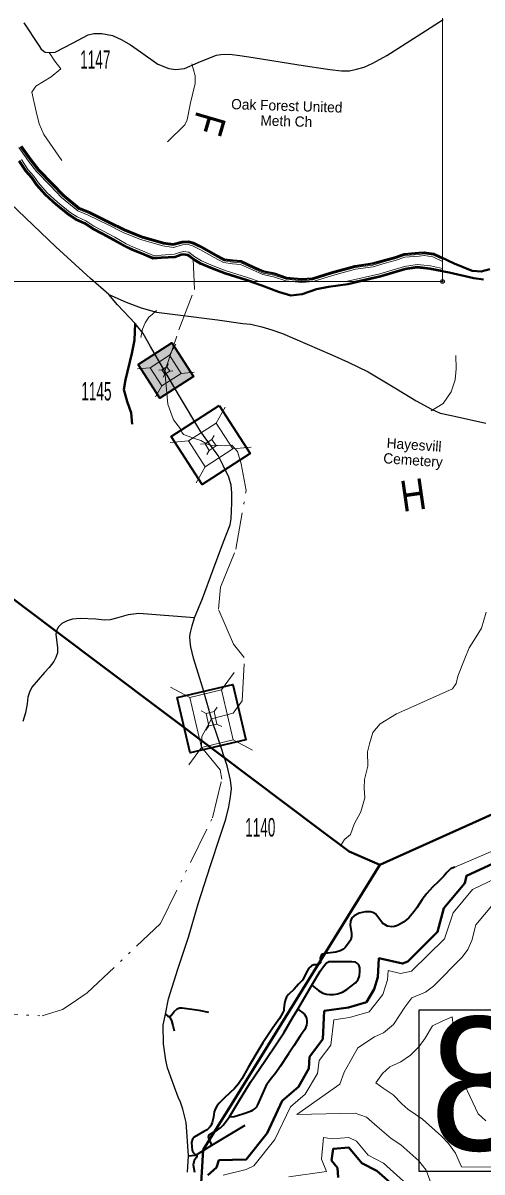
# Model space of a CAD drawing. Extents: x 152815 to 200516, y 146450 to 166891.
# Drawn here: x 171176 to 172294, y 150308 to 153106 of the extents above; entities that cross this region are included whole.
import ezdxf
from ezdxf.enums import TextEntityAlignment as Align

# ---------------------------------------------------------------- set-up
doc = ezdxf.new("R2010")
doc.units = 0
doc.header["$LTSCALE"] = 18
doc.header["$PDMODE"] = 32
doc.header["$PDSIZE"] = 9
doc.linetypes.add('DASH_DOUBLE_DOT', pattern=[9.2, 5, -1.2, 0.3, -1.2, 0.3, -1.2])
doc.linetypes.add('LONG_DASHED', pattern=[7.5, 6, -1.5])
doc.layers.add('1', color=7, linetype='Continuous')
for name, color, linetype, lineweight in [('22', 7, 'Continuous', 25), ('31', 7, 'Continuous', 25), ('32', 7, 'Continuous', 25), ('35', 7, 'Continuous', 13), ('50', 7, 'Continuous', 13), ('56', 7, 'Continuous', 40), ('59', 7, 'DASH_DOUBLE_DOT', 13), ('60', 7, 'Continuous', 40), ('61', 7, 'Continuous', 13), ('63', 7, 'Continuous', 13), ('8', 7, 'Continuous', 25)]:
    doc.layers.add(name, color=color, linetype=linetype, lineweight=lineweight)

msp = doc.modelspace()

# ---------------------------------------------------------------- hatches: boundary and pattern name
at = {"layer": '31'}
msp.add_hatch(color=256, dxfattribs=at).paths.add_polyline_path([(171456.58, 152274.02), (171538.33, 152326.74), (171591.09, 152244.92), (171509.33, 152192.21)])

# ---------------------------------------------------------------- linework, layer by layer
at = {"layer": '1'}
msp.add_point((172198.14, 152476.2), dxfattribs=at)
at = {"layer": '31', "lineweight": 35}
for points in [[(171456.58, 152274.02), (171538.33, 152326.74), (171591.09, 152244.92), (171509.33, 152192.21)], [(171653.74, 152174.41), (171729.07, 152057.62), (171612.2, 151982.24), (171536.87, 152099.02)], [(171551.64, 151463.52), (171686.95, 151495.18), (171718.63, 151359.76), (171583.32, 151328.1)]]:
    msp.add_lwpolyline(points, close=True, dxfattribs=at)
at = {"layer": '31'}
msp.add_lwpolyline([(172657.54, 150701.76), (172140.33, 150701.76), (172140.33, 150309.48), (172657.54, 150309.48)], close=True, dxfattribs=at)
at = {"layer": '32'}
for points in [[(171177.57, 153105.9), (171214.26, 153050.77), (171220.38, 153041.85), (171229.83, 153034.86), (171239.3, 153033.47), (171254.1, 153034.57), (171277.6, 153046.67), (171296.44, 153056.91), (171334.36, 153076.46), (171348.55, 153080.42), (171367.62, 153079.72), (171393.56, 153075.06), (171416.82, 153064.36), (171437.76, 153052.26), (171461.95, 153035.5), (171504.61, 153005.66), (171531.36, 152994.72), (171548.57, 152992.62), (171569.28, 152995.18), (171608.24, 153012.18), (171647.32, 153027.3), (171657.79, 153028.7), (171678.96, 153029.63), (171704.08, 153026.61), (171736.74, 153021.49), (171848.02, 153003.55), (171923.6, 152992.62), (171951.75, 152989.13), (171971.05, 152989.6), (171988.62, 152992.86), (172006.88, 152997.98), (172028.39, 153007.75), (172062.59, 153026.37), (172135.96, 153073.81), (172199.46, 153114.31)], [(171384.86, 152444.79), (171340.06, 152483.31), (171255.9, 152561), (171125.99, 152684.45), (171035.31, 152773.38), (171022.09, 152787.38), (171007.77, 152815.69)], [(171384.86, 152444.79), (171426.96, 152426.18), (171464.18, 152412.06), (171501.4, 152401.82), (171559.64, 152393.97), (171649.58, 152382.55), (171711.92, 152374.12), (171731.24, 152372.1), (171758.11, 152366.11), (171782.54, 152358.9), (171807.89, 152349.82), (171928.48, 152297.4), (171968.41, 152280.12), (172016.52, 152256.36), (172085.61, 152214.78), (172134.11, 152185.4), (172171.56, 152165.62), (172192.27, 152155.61), (172220.18, 152149.79), (172303.99, 152131.41)], [(171449.15, 152373.74), (171406.49, 152419.66), (171384.86, 152444.79)], [(171521.54, 152258.24), (171486.37, 152318.12), (171468.92, 152349.31), (171449.15, 152373.74)], [(171636.9, 152072.14), (171609.05, 152109.99), (171557.32, 152197.32), (171521.54, 152258.24)], [(171593.6, 151657.54), (171613.43, 151704.25), (171638.13, 151772.83), (171664.65, 151842), (171680.7, 151883.9), (171683.49, 151898.56), (171684.88, 151937.43), (171685.12, 151961.4), (171683.49, 151980.07), (171677.21, 151999.62), (171664.65, 152026.85), (171651.39, 152052.45), (171636.9, 152072.14)], [(171593.6, 151657.54), (171458.2, 151668.18), (171432.15, 151664.92), (171403.77, 151656.08), (171388.24, 151652.22), (171374.21, 151651.73), (171353.17, 151653.91), (171314.95, 151655.85), (171296.33, 151653.67), (171283.75, 151650.04), (171270.21, 151643.75), (171262.22, 151635.52), (171258.11, 151627.77), (171256.18, 151617.85), (171259.8, 151584.21), (171259.56, 151572.35), (171256.18, 151560.49), (171251.1, 151550.81), (171239.73, 151536.05), (171228.12, 151523.95), (171197.64, 151488.13), (171191.59, 151476.03), (171187.97, 151463.68), (171185.79, 151447.47), (171182.16, 151426.17), (171175.63, 151405.11)], [(171635.38, 151411.69), (171613.92, 151485.71), (171591.18, 151558.8), (171584.77, 151586.76), (171582.96, 151598.49), (171582.44, 151612.36), (171584.17, 151621.48), (171587.79, 151637.94), (171593.6, 151657.54)], [(171576.63, 150307.28), (171579.33, 150346.99), (171575.46, 150406.44), (171573.52, 150428.55), (171565.46, 150460.9), (171559.74, 150477.92), (171553.6, 150490.23), (171535.79, 150538.43), (171527.57, 150561.66), (171523.59, 150579.98), (171518.24, 150619.64), (171517.31, 150665.26), (171522.97, 150692.35), (171530.71, 150729.63), (171553.45, 150801.99), (171579.09, 150879.92), (171602.68, 150960.9), (171632.36, 151054.09), (171656.09, 151125.54), (171670.28, 151166.96), (171677.53, 151196.73), (171681.21, 151221.2), (171683.82, 151241.75), (171681.64, 151262.32), (171673.18, 151296.44), (171651.3, 151363.79), (171635.38, 151411.69)]]:
    msp.add_lwpolyline(points, dxfattribs=at)
at = {"layer": '32', "lineweight": 40}
msp.add_lwpolyline([(171449.15, 152373.74), (171447.29, 152333.48), (171441.24, 152301.13), (171425.42, 152236.37), (171421.24, 152213.33), (171429.61, 152183.82), (171439.38, 152156.12), (171441.71, 152128.42)], dxfattribs=at)
at = {"layer": '35'}
for points in [[(171239.3, 153033.47), (171253.61, 153013.09), (171267.66, 152993.77), (171244.1, 152974.19), (171207.07, 152951.61), (171197.41, 152937.56), (171207.95, 152890.13), (171214.97, 152860.26), (171226.39, 152833.91), (171270.29, 152771.11)], [(171587.35, 153006.43), (171595.25, 152977.08), (171594.97, 152958.29), (171584.02, 152911.32), (171576.09, 152869.9), (171569.95, 152858.02), (171527.61, 152816.09)], [(171462.97, 152339.95), (171466.98, 152360.26), (171473.39, 152375.72), (171482.77, 152389.53), (171491.01, 152396.56), (171501.39, 152405.55)], [(172170.44, 152161.27), (172200, 152179.46), (172219.27, 152207.46), (172229.26, 152236.85), (172231.09, 152263.21), (172230.77, 152296.4)], [(172304.77, 151670.95), (172292.93, 151632.21), (172280.39, 151610.85), (172263.25, 151584), (172252.13, 151558.52), (172235.11, 151514.95), (172231.46, 151497.42), (172222.68, 151484.46), (172127.83, 151442.42), (172085.91, 151423.15), (172046.25, 151399.34), (172028.12, 151377.8), (172020.19, 151350.59), (172015.46, 151331.04), (172015.85, 151295.85), (172007.73, 151263.29), (172007.24, 151242.5), (172008.76, 151218.87), (171998.66, 151185.06), (171982.8, 151154.45), (171973.73, 151129.5), (171959.23, 151117.46), (171951.07, 151104.56)], [(173034.61, 151422.37), (173014.19, 151411.19), (172895.59, 151355.21), (172749.95, 151287.38), (172647.51, 151239.47), (172526.82, 151183.93), (172366.45, 151109.2), (172228.05, 151050.07)]]:
    msp.add_lwpolyline(points, dxfattribs=at)
at = {"layer": '50'}
for p, q in [((171533.14, 152296.71), (171548.57, 152323.96)), ((171486.08, 152266.36), (171454.89, 152263.54)), ((171592.78, 152255.41), (171561.59, 152252.59)), ((171499.09, 152194.99), (171514.53, 152222.24)), ((171646.26, 152131.52), (171668.31, 152170.44)), ((171579.03, 152088.16), (171534.48, 152084.13)), ((171731.46, 152072.52), (171686.91, 152068.49)), ((171597.63, 151986.21), (171619.68, 152025.13)), ((171659.88, 151481.6), (171690.6, 151524.3)), ((171581.97, 151463.41), (171535.52, 151488.09)), ((171734.75, 151335.19), (171688.3, 151359.87)), ((171579.67, 151298.98), (171610.4, 151341.68))]:
    msp.add_line(p, q, dxfattribs=at)
at = {"layer": '50', "linetype": 'LONG_DASHED'}
for p, q in [((171526.16, 152268.78), (171530.02, 152275.59)), ((171514.39, 152261.2), (171506.6, 152260.49)), ((171517.65, 152243.35), (171521.51, 152250.17)), ((171541.07, 152258.46), (171533.27, 152257.75)), ((171636.29, 152091.62), (171641.81, 152101.35)), ((171619.49, 152080.78), (171608.35, 152079.78)), ((171657.59, 152076.87), (171646.46, 152075.87)), ((171624.14, 152055.3), (171629.65, 152065.03)), ((171621.85, 151424.58), (171610.23, 151430.75)), ((171641.32, 151429.13), (171649, 151439.81)), ((171660.04, 151392.53), (171648.43, 151398.7)), ((171621.27, 151383.48), (171628.95, 151394.15))]:
    msp.add_line(p, q, dxfattribs=at)
at = {"layer": '50'}
for points in [[(171486.08, 152266.36), (171514.53, 152222.24), (171561.59, 152252.59), (171533.14, 152296.71)], [(171579.03, 152088.16), (171619.68, 152025.13), (171686.91, 152068.49), (171646.26, 152131.52)], [(171581.97, 151463.41), (171610.4, 151341.68), (171688.3, 151359.87), (171659.88, 151481.6)]]:
    msp.add_lwpolyline(points, close=True, dxfattribs=at)
at = {"layer": '50', "linetype": 'LONG_DASHED'}
for points in [[(171514.39, 152261.2), (171521.51, 152250.17), (171533.27, 152257.75), (171526.16, 152268.78)], [(171619.49, 152080.78), (171629.65, 152065.03), (171646.46, 152075.87), (171636.29, 152091.62)], [(171621.85, 151424.58), (171628.95, 151394.15), (171648.43, 151398.7), (171641.32, 151429.13)]]:
    msp.add_lwpolyline(points, close=True, dxfattribs=at)
at = {"layer": '56'}
msp.add_line((171684.71, 150474.19), (172045.45, 151055.72), dxfattribs=at)
for points in [[(170573.35, 152138.43), (171244.91, 151633.28), (171650.21, 151328.41)], [(171650.21, 151328.41), (171899.82, 151140.65), (171970.84, 151088.43), (172045.45, 151055.72)], [(172045.45, 151055.72), (172529.83, 151273.44), (172510.02, 151331.83)], [(171603.83, 150172.34), (171614.79, 150361.46), (171684.71, 150474.19)]]:
    msp.add_lwpolyline(points, dxfattribs=at)
at = {"layer": '59'}
for points in [[(171292.84, 150717.22), (171332.39, 150743.89), (171510.89, 150913.22), (171637.77, 151170.58), (171660.09, 151264.09), (171656.12, 151287.17), (171610.5, 151342.06), (171611.72, 151368.03), (171635.38, 151411.69), (171688.22, 151425.47), (171710.02, 151455.02), (171715.16, 151560.89), (171688.78, 151593.41), (171652.17, 151678.12), (171657.34, 151732.02), (171694.83, 151824.22), (171719.59, 151967.67), (171707.47, 152031.91), (171698.3, 152061.98), (171684.91, 152077.34), (171668.9, 152075.71), (171632.97, 152077.67), (171623.17, 152080.94), (171609.13, 152089.44), (171596.06, 152093.03), (171567.28, 152103.61), (171563.07, 152109.37), (171559.7, 152117.28), (171542.38, 152139.22), (171528.97, 152177.47), (171521.54, 152258.24), (171555.58, 152358.89), (171593.38, 152457.09), (171590.44, 152530.29)], [(170803.61, 150666.36), (170889.06, 150721.88), (170955.11, 150721.53), (171073.28, 150695.16), (171222.91, 150688.12), (171271.94, 150703.12), (171292.84, 150717.22)]]:
    msp.add_lwpolyline(points, dxfattribs=at)
at = {"layer": '60'}
msp.add_line((172268.77, 151034.88), (172559.27, 151168.63), dxfattribs=at)
at = {"layer": '60', "lineweight": 35}
for p, q in [((171845.64, 150704.7), (171879.74, 150763.02)), ((171635.93, 150373.37), (171716.96, 150421.77))]:
    msp.add_line(p, q, dxfattribs=at)
at = {"layer": '60'}
for points in [[(171172.21, 152806.1), (171195.05, 152774.04), (171214.24, 152748.86), (171248.42, 152714.18), (171274.95, 152686.45), (171313.3, 152654.88), (171337.69, 152644.79), (171386.79, 152620.6), (171423.01, 152602.68), (171464.85, 152585.43), (171517.84, 152570.77), (171541.95, 152567.08), (171563.56, 152572.64), (171579.38, 152573.92), (171591.31, 152570.48), (171612.29, 152560.05), (171645, 152541.4), (171666.57, 152530.16), (171687.3, 152526.95), (171707.76, 152525.33), (171737.96, 152511.12), (171762.34, 152500.23), (171787.93, 152495.32), (171817.52, 152485.52), (171854.33, 152481.58), (171881.46, 152483.42), (171927.55, 152498.49), (171984.54, 152513.33), (172027.15, 152519.66), (172056.72, 152528.26), (172080.84, 152534.57), (172104.9, 152542.88), (172140.55, 152545.76), (172153.67, 152547.09), (172176.9, 152543.82), (172226.5, 152520.02), (172270.12, 152501.94), (172292.09, 152500.3), (172313.1, 152506.27)], [(171590.44, 152530.29), (171576.92, 152540.5), (171567.83, 152541.76), (171561.42, 152541.09), (171546.21, 152535.4), (171512.98, 152533.67), (171492.27, 152532.49), (171469.96, 152541.74), (171442.01, 152553.51), (171424.28, 152561.86), (171395.91, 152577.63), (171368.81, 152592.18), (171345.07, 152604.66), (171325.84, 152617.44), (171304.15, 152627.48), (171286.78, 152638.63), (171255.7, 152663.65), (171229.78, 152686.97), (171208.19, 152711.8), (171196.93, 152728.42), (171181.96, 152744.72), (171166.06, 152769.03)], [(172297.59, 152480.99), (172274.67, 152484.66), (172214.06, 152497.88), (172167.46, 152507.22), (172136.64, 152510.65), (172107.05, 152506.05), (172047.01, 152488.07), (171967.47, 152470.09), (171919.94, 152463.05), (171890.93, 152457.24), (171856.2, 152445.55), (171828.14, 152442.12), (171798.63, 152451.11), (171757.75, 152466.34), (171720.62, 152479.08), (171668.47, 152495.74), (171636.72, 152507.58), (171607.48, 152520.16), (171590.44, 152530.29)], [(171626.05, 150300.06), (171647.28, 150318.62), (171653.2, 150336.52), (171719.41, 150338.16), (171770.75, 150402.11), (171807.67, 150481.33), (171847.41, 150515.52), (171872.5, 150560), (171873.81, 150587.95), (171906.42, 150631.3), (171909.78, 150700.2), (171968.61, 150708.02), (172012.48, 150721.11), (172031.8, 150752.7), (172040.84, 150782.52), (172043.09, 150828.45), (172100.92, 150815.28), (172113.83, 150820.03), (172185.97, 150892.53), (172201.52, 150950.2), (172252.72, 151011.16), (172256.16, 151029.08), (172268.77, 151034.88)], [(172084.61, 150269.78), (172038.33, 150310.72), (172001.09, 150329.45), (171969.86, 150367.08), (171931.56, 150363.86), (171927.69, 150335.94), (171942.05, 150317.67), (171943.47, 150294.62)]]:
    msp.add_lwpolyline(points, dxfattribs=at)
at = {"layer": '60', "lineweight": 35}
for points in [[(172228.05, 151050.07), (172217.41, 151045.95), (172208.94, 151037.24), (172201.2, 151028.28), (172187.17, 151014.73), (172173.63, 151001.66), (172159.6, 150986.17), (172148.47, 150971.65), (172135.41, 150951.32), (172128.15, 150941.64), (172115.82, 150926.63), (172102.76, 150916.23), (172088, 150908), (172080.75, 150905.82), (172074.46, 150904.85), (172063.81, 150906.06), (172051.72, 150914.05), (172035.76, 150935.35), (172028.5, 150939.94), (172022.94, 150941.15), (172009.39, 150941.15), (171995.12, 150938.25), (171983.03, 150931.96), (171976.74, 150926.39), (171973.83, 150918.4), (171973.35, 150909.21), (171976.5, 150888.88), (171976.5, 150881.13), (171974.8, 150873.15), (171966.58, 150861.53), (171961.02, 150854.75), (171956.66, 150850.4), (171948.44, 150846.04), (171938.28, 150843.13), (171910.95, 150839.75), (171904.17, 150837.57), (171901.27, 150833.7), (171900.3, 150828.61), (171901.03, 150821.84), (171900.55, 150817.48), (171897.88, 150814.09), (171891.84, 150812.64), (171884.34, 150811.91), (171878.78, 150809.74), (171872.25, 150803.93), (171866.2, 150792.79), (171860.88, 150782.14), (171857.01, 150774.88), (171847.33, 150765.45), (171836.45, 150752.86), (171823.14, 150740.27), (171818.31, 150733.98), (171814.92, 150725.75), (171812.98, 150718.25), (171811.78, 150706.15), (171811.29, 150701.31), (171808.15, 150694.29), (171800.65, 150681.71), (171784.68, 150658.71), (171760.01, 150622.17), (171742.84, 150593.61), (171724.22, 150561.9), (171708.98, 150535.04), (171701.24, 150522.7), (171690.84, 150511.08), (171667.37, 150488.81), (171653.83, 150475.5), (171648.51, 150468.24), (171645.12, 150462.19), (171641.98, 150454.44), (171639.8, 150441.62), (171636.9, 150428.31), (171633.27, 150420.56), (171629.64, 150415.48), (171624.56, 150410.88), (171616.82, 150406.28), (171602.31, 150398.05), (171592.63, 150392.97), (171588.52, 150387.89), (171586.59, 150379.66), (171587.07, 150370.22), (171588.04, 150359.81), (171590.21, 150355.22), (171596.25, 150350)], [(171879.74, 150763.02), (171896.19, 150749.71), (171906.11, 150743.66), (171915.3, 150740.76), (171923.04, 150739.79), (171932.47, 150740.27), (171942.15, 150741.48), (171954.24, 150745.84), (171964.64, 150752.38), (171985.69, 150768.11), (171992.22, 150776.82), (171996.09, 150785.78), (171996.57, 150797.15), (171996.57, 150805.14), (171994.15, 150812.16), (171991.01, 150815.79), (171986.17, 150818.93), (171976.98, 150819.66), (171963.92, 150819.9), (171919.9, 150819.42)], [(171879.74, 150763.02), (171899.82, 150796.91), (171910.22, 150811.19), (171915.3, 150817), (171919.9, 150819.42)], [(171533.13, 150685.58), (171537.24, 150689.21), (171544.5, 150698.4), (171551.75, 150705.18), (171557.32, 150707.36), (171564.09, 150707.6), (171604.24, 150702.03), (171628.19, 150696.95)], [(171700.75, 150478.89), (171730.5, 150526.33), (171764.85, 150577.39), (171794.84, 150622.41), (171811.53, 150646.85), (171832.33, 150683.16), (171845.64, 150704.7)], [(171845.64, 150704.7), (171861.36, 150692.6), (171865.23, 150686.06), (171866.68, 150681.22), (171867.65, 150676.86), (171867.65, 150671.78), (171866.92, 150665.01), (171862.33, 150655.08), (171852.41, 150640.08), (171835.72, 150614.66), (171822.66, 150595.3), (171802.82, 150564.32), (171792.18, 150549.56), (171781.3, 150536.01), (171770.41, 150522.7)], [(171522.97, 150692.35), (171528.53, 150687.51), (171533.13, 150685.58)], [(171533.13, 150685.58), (171537.97, 150677.11), (171540.63, 150664.52), (171544.26, 150651.94)], [(171678.74, 150442.34), (171690.11, 150443.31), (171711.39, 150449.36), (171732.92, 150456.87), (171737.03, 150459.53), (171741.39, 150462.67), (171745.5, 150466.55), (171748.4, 150471.14), (171770.41, 150522.7)], [(171635.93, 150373.37), (171630.36, 150386.68), (171627.46, 150392.73), (171629.4, 150398.05), (171635.93, 150402.65), (171649.72, 150410.15), (171656.73, 150414.99), (171663.74, 150422.01), (171678.74, 150442.34), (171700.75, 150478.89)], [(171596.25, 150350), (171603.27, 150353.04), (171622.87, 150364.65), (171635.93, 150373.37)], [(171579.33, 150346.99), (171594.32, 150349.16), (171596.25, 150350)], [(171596.25, 150350), (171600.13, 150346.99), (171597.47, 150342.39), (171593.12, 150336.1), (171590.46, 150324.96), (171593.84, 150307.54)]]:
    msp.add_lwpolyline(points, dxfattribs=at)
at = {"layer": '61'}
for points in [[(171165.68, 152802.23), (171188.96, 152769.55), (171208.51, 152743.89), (171242.99, 152708.91), (171269.8, 152680.9), (171309.37, 152648.32), (171334.57, 152637.9), (171383.43, 152613.82), (171419.89, 152595.78), (171462.39, 152578.26), (171516.25, 152563.35), (171542.34, 152559.36), (171564.82, 152565.15), (171578.61, 152566.26), (171588.56, 152563.4), (171608.73, 152553.38), (171641.38, 152534.75), (171664.18, 152522.88), (171686.42, 152519.42), (171705.79, 152517.9), (171734.81, 152504.24), (171760.05, 152492.97), (171786.02, 152487.98), (171815.91, 152478.08), (171854.18, 152473.98), (171882.91, 152475.94), (171929.68, 152491.22), (171986.05, 152505.9), (172028.77, 152512.25), (172058.73, 152520.97), (172083.04, 152527.32), (172106.47, 152535.42), (172141.24, 152538.22), (172153.53, 152539.47), (172174.68, 152536.49), (172198.35, 152525.14)], [(171169.22, 152804.33), (171192.27, 152771.99), (171211.62, 152746.59), (171245.94, 152711.77), (171272.59, 152683.91), (171311.5, 152651.88), (171336.26, 152641.64), (171385.25, 152617.5), (171421.58, 152599.52), (171463.72, 152582.15), (171517.11, 152567.37), (171542.13, 152563.55), (171564.14, 152569.21), (171579.03, 152570.42), (171590.05, 152567.24), (171610.66, 152557), (171643.35, 152538.36), (171665.48, 152526.83), (171686.9, 152523.5), (171706.86, 152521.93), (171736.52, 152507.98), (171761.29, 152496.91), (171787.05, 152491.96), (171816.78, 152482.12), (171854.26, 152478.1), (171882.13, 152480), (171928.53, 152495.16), (171985.23, 152509.93), (172027.89, 152516.27), (172057.64, 152524.92), (172081.84, 152531.25), (172105.62, 152539.47), (172140.86, 152542.31), (172153.61, 152543.6), (172175.89, 152540.47), (172198.89, 152529.43)], [(171592.03, 152532.39), (171577.96, 152543.02), (171567.88, 152544.42), (171560.81, 152543.68), (171545.67, 152538.02), (171512.84, 152536.31), (171492.72, 152535.17), (171470.98, 152544.18), (171443.08, 152555.92), (171425.49, 152564.21), (171397.18, 152579.95), (171370.05, 152594.51), (171346.42, 152606.93), (171327.13, 152619.75), (171305.42, 152629.8), (171288.33, 152640.77), (171257.41, 152665.66), (171231.66, 152688.82), (171210.28, 152713.41), (171199, 152730.06), (171184.05, 152746.34), (171168.26, 152770.48)], [(171594.7, 152535.93), (171579.71, 152547.26), (171567.95, 152548.89), (171559.79, 152548.03), (171544.75, 152542.41), (171512.6, 152540.74), (171493.48, 152539.65), (171472.69, 152548.27), (171444.89, 152559.97), (171427.51, 152568.16), (171399.3, 152583.84), (171372.13, 152598.43), (171348.69, 152610.75), (171329.3, 152623.63), (171307.56, 152633.69), (171290.92, 152644.38), (171260.28, 152669.04), (171234.83, 152691.94), (171213.8, 152716.12), (171202.49, 152732.82), (171187.57, 152749.08), (171171.97, 152772.92)], [(171738.07, 152475.87), (171721.44, 152481.58), (171669.33, 152498.22), (171637.7, 152510.01), (171608.68, 152522.51), (171592.03, 152532.39)], [(171751.2, 152476.02), (171722.83, 152485.76), (171670.77, 152502.38), (171639.34, 152514.1), (171610.68, 152526.44), (171594.7, 152535.93)], [(172198.21, 152508.23), (172168.54, 152514.18), (172136.48, 152517.74), (172105.5, 152512.92), (172045.22, 152494.87), (171966.17, 152477), (171958.24, 152475.83)], [(172198.17, 152503.74), (172167.86, 152509.82), (172136.58, 152513.29), (172106.47, 152508.61), (172046.34, 152490.61), (171980.92, 152475.82)], [(171663.33, 150300.27), (171720.02, 150313.78), (171738.08, 150322.48), (171789.77, 150386.84), (171827.56, 150466.27), (171863.31, 150497.03), (171893.73, 150548.02), (171897.81, 150579.3), (171925.91, 150616.64), (171933.14, 150678.7), (171971.81, 150683.84), (172019.45, 150697.75), (172052.61, 150739.98), (172064.17, 150775.44), (172066.03, 150798.22), (172095.5, 150791.5), (172122.25, 150797.14), (172203.25, 150875.33), (172223.66, 150938.66), (172271.39, 150995.47), (173028.78, 151357.97)], [(172169.83, 150281.63), (172158.54, 150312.64), (172140.01, 150335.33), (172096.34, 150373.96), (172073.13, 150389.66), (172038.8, 150418.92), (172012.54, 150441.08), (171984.96, 150451.11), (171843.35, 150447.82), (171948.11, 150521.32), (171958.69, 150550.87), (171973.13, 150576.85), (171991.41, 150610.54), (172032.55, 150637.15), (172054.65, 150646.67), (172078.39, 150666.58), (172105.88, 150709.33), (172123.4, 150731.78), (172156.52, 150745.83), (172175.76, 150760.64), (172245.69, 150830.92), (172260.1, 150849.74), (172269.22, 150871.7), (172279.41, 150909.54), (172321.81, 150960.02)], [(172364.25, 150319.8), (172243.97, 150320.3), (172229.8, 150353.59), (172213.03, 150377.53), (172195.67, 150395.34), (172149.39, 150436.28), (172113.67, 150460.47), (172098.84, 150474.16), (172077.61, 150495.5), (172053.67, 150512.27), (172035.89, 150524.55), (172051.61, 150547.48), (172069.83, 150563.58), (172096.3, 150575.92), (172120.23, 150592.69), (172140.91, 150613.36), (172155.52, 150633.67), (172173.88, 150663.72), (172197.64, 150674.84), (172221.91, 150685.41), (172227.17, 150638.38), (172230.22, 150589.17), (172231.95, 150561.16), (172285.28, 150449.34), (172303.61, 150432.64)], [(172103.28, 150285.45), (172054.48, 150328.98), (172016.61, 150348.95), (171988.62, 150382.66), (171969.86, 150391.47), (171929.52, 150388.16), (171908.05, 150391.88), (171903.53, 150339.3), (171915.45, 150309.03), (171823.34, 150295.91)]]:
    msp.add_lwpolyline(points, dxfattribs=at)
at = {"layer": '63'}
msp.add_line((171334.78, 152476.2), (170843.32, 152476.2), dxfattribs=at)
msp.add_lwpolyline([(172198.14, 153117.64), (172198.14, 152476.2), (171334.78, 152476.2)], dxfattribs=at)

# ---------------------------------------------------------------- texts
at = {"layer": '22'}
for s, rotation, p in [('Oak Forest United', 358.209, (171818.3, 152891.66)), ('Meth Ch', 358.209, (171817.13, 152854.18)), ('Hayesvill', 356.053, (172128.01, 152066.26)), ('Cemetery', 356.053, (172125.43, 152028.85))]:
    msp.add_text(s, height=25, rotation=rotation, dxfattribs=at).set_placement(p, align=Align.CENTER)
for s, rotation, width, p in [('F', 253.744, 0.8, (171592.75, 152870.75)), ('H', 8.134, 0.85, (172131.84, 151919.39))]:
    msp.add_text(s, height=75, rotation=rotation, dxfattribs=dict(at, width=width)).set_placement(p, align=Align.CENTER)
at = {"layer": '31'}
msp.add_text('88', height=325, dxfattribs=at).set_placement((172166.48, 150360.56))
at = {"layer": '8', "width": 0.55}
for s, p in [('1147', (171352.02, 152994.22)), ('1145', (171354.71, 152186.57)), ('1140', (171753.99, 151124.64))]:
    msp.add_text(s, height=45, dxfattribs=at).set_placement(p, align=Align.CENTER)

doc.saveas('drawing.dxf')
